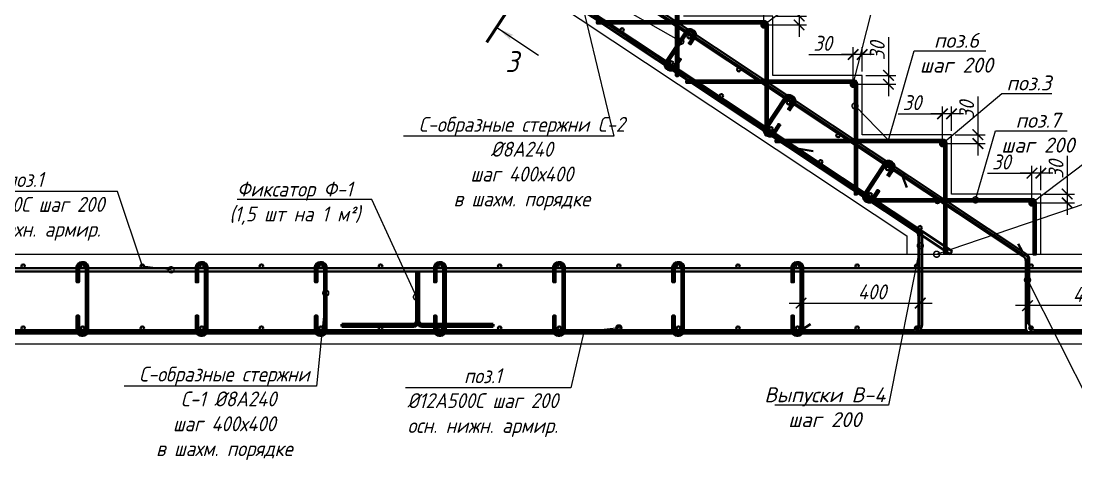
# Model space of a CAD drawing. Header units: millimetres. Extents: x 504091 to 2165846, y 135022 to 442887.
# Drawn here: x 1339722 to 1343263, y 224198 to 225673 of the extents above; entities that cross this region are included whole.
import ezdxf
from ezdxf import colors
from ezdxf.entities.mleader import LeaderData, LeaderLine
from ezdxf.math import Vec2, Vec3

# ---------------------------------------------------------------- set-up
doc = ezdxf.new("R2010")
doc.units = ezdxf.units.MM
doc.layers.get('Defpoints').update_dxf_attribs({"color": 255})
doc.layers.add('!Defpoints', color=255, linetype='Continuous', lineweight=5, plot=False)
doc.layers.add('PS_Обозначения', color=7, linetype='Continuous')
doc.layers.add('Контур', color=7, linetype='Continuous')
for name, color, linetype, lineweight in [('Арматура 12', 26, 'Continuous', 50), ('К_Арматура 8', 134, 'Continuous', 50), ('КР_Арматура 12', 174, 'Continuous', 40), ('Монолит тонкий', 204, 'Continuous', 9), ('Размер', 7, 'Continuous', 13), ('Размеры КР', 164, 'Continuous', 9)]:
    doc.layers.add(name, color=color, linetype=linetype, lineweight=lineweight)
doc.styles.add('GOST 2.304_new', font='isocpeur.ttf', dxfattribs={"width": 0.9, "oblique": 15})
doc.linetypes.add('зигзаг', pattern='A,0.00254,-5.08,[131,ltypeshp.shx,S=5.08,R=0,X=-5.08,Y=0],-10.16,[131,ltypeshp.shx,S=5.08,R=180,X=5.08,Y=0],-5.08', length=20.32254)
doc.dimstyles.new('SPDS 1_20', dxfattribs={"dimscale": 20, "dimtxt": 2.5, "dimasz": 1.77, "dimexe": 1.25, "dimexo": 0.625, "dimtad": 1, "dimdec": 0, "dimrnd": 0.001, "dimtxsty": 'GOST 2.304_new', "dimblk": 'ARCHTICK', "dimcen": 2.5, "dimdle": 2, "dimclrt": 256, "dimadec": 0, "dimazin": 2, "dimtfac": 0.75, "dimtdec": 0, "dimtmove": 1, "dimatfit": 3, "dimfxl": 0, "dimtolj": 1, "dimlwd": 9, "dimlwe": 9, "dimarcsym": 0})

# ---------------------------------------------------------------- blocks, each defined once
blk = doc.blocks.new('_DotSmall')
at = {"color": 0, "linetype": 'ByBlock', "lineweight": 35, "const_width": 0.5}
blk.add_lwpolyline([(-0.0625, 0, 1), (0.0625, 0, 1)], format="xyb", close=True, dxfattribs=at)
blk = doc.blocks.new('_ArchTick')
at = {"color": 0, "linetype": 'ByBlock', "const_width": 0.15}
blk.add_lwpolyline([(-0.5, -0.5), (0.5, 0.5)], dxfattribs=at)
blk = doc.blocks.new('*D3730')
at = {"layer": 'Defpoints', "color": 0, "lineweight": 20, "transparency": 16777216}
for p in [(1342740.8, 224727.2), (1342740.8, 224708), (1342340.8, 224630.8)]:
    blk.add_point(p, dxfattribs=at)
at = {"layer": 'Контур', "color": 0, "lineweight": 9, "transparency": 16777216}
for p, q in [((1342340.8, 224643.3), (1342340.8, 224752.2)), ((1342740.8, 224720.5), (1342740.8, 224752.2)), ((1342300.8, 224727.2), (1342780.8, 224727.2))]:
    blk.add_line(p, q, dxfattribs=at)
at = {"layer": 'Контур', "color": 0, "lineweight": 9, "transparency": 16777216, "xscale": 35.4, "yscale": 35.4, "zscale": 35.4, "rotation": 180}
blk.add_blockref('_ArchTick', (1342340.8, 224727.2), dxfattribs=at)
at = {"layer": 'Контур', "color": 0, "lineweight": 9, "transparency": 16777216, "xscale": 35.4, "yscale": 35.4, "zscale": 35.4}
blk.add_blockref('_ArchTick', (1342740.8, 224727.2), dxfattribs=at)
at = {"layer": 'Контур', "lineweight": 20, "transparency": 16777216, "insert": (1342579.1, 224764.7), "char_height": 50, "attachment_point": 5, "style": 'GOST 2.304_new'}
blk.add_mtext('\\A1;400', dxfattribs=at)
blk = doc.blocks.new('*D3731')
at = {"layer": 'Defpoints', "color": 0, "lineweight": 20, "transparency": 16777216}
for p in [(1343100.8, 224718.5), (1343100.8, 224677), (1343500.8, 224630.8)]:
    blk.add_point(p, dxfattribs=at)
at = {"layer": 'Контур', "color": 0, "lineweight": 9, "transparency": 16777216}
for p, q in [((1343100.8, 224689.5), (1343100.8, 224743.5)), ((1343500.8, 224643.3), (1343500.8, 224743.5)), ((1343540.8, 224718.5), (1343060.8, 224718.5))]:
    blk.add_line(p, q, dxfattribs=at)
at = {"layer": 'Контур', "color": 0, "lineweight": 9, "transparency": 16777216, "xscale": 35.4, "yscale": 35.4, "zscale": 35.4, "rotation": 180}
blk.add_blockref('_ArchTick', (1343100.8, 224718.5), dxfattribs=at)
at = {"layer": 'Контур', "color": 0, "lineweight": 9, "transparency": 16777216, "xscale": 35.4, "yscale": 35.4, "zscale": 35.4}
blk.add_blockref('_ArchTick', (1343500.8, 224718.5), dxfattribs=at)
at = {"layer": 'Контур', "lineweight": 20, "transparency": 16777216, "insert": (1343300.8, 224756), "char_height": 50, "attachment_point": 5, "style": 'GOST 2.304_new'}
blk.add_mtext('\\A1;400', dxfattribs=at)
blk = doc.blocks.new('*D3748')
at = {"layer": 'Defpoints', "color": 0, "lineweight": 20, "transparency": 16777216}
for p in [(1342215.8, 225759.9), (1342245.8, 225690), (1342215.8, 225660)]:
    blk.add_point(p, dxfattribs=at)
at = {"layer": 'Контур', "color": 0, "lineweight": 9, "transparency": 16777216}
for p, q in [((1342066.8, 225759.9), (1342215.8, 225759.9)), ((1342285.8, 225759.9), (1342175.8, 225759.9)), ((1342215.8, 225672.5), (1342215.8, 225784.9)), ((1342245.8, 225702.5), (1342245.8, 225784.9))]:
    blk.add_line(p, q, dxfattribs=at)
at = {"layer": 'Контур', "color": 0, "lineweight": 9, "transparency": 16777216, "xscale": 35.4, "yscale": 35.4, "zscale": 35.4, "rotation": 180}
blk.add_blockref('_ArchTick', (1342215.8, 225759.9), dxfattribs=at)
at = {"layer": 'Контур', "color": 0, "lineweight": 9, "transparency": 16777216, "xscale": 35.4, "yscale": 35.4, "zscale": 35.4}
blk.add_blockref('_ArchTick', (1342245.8, 225759.9), dxfattribs=at)
at = {"layer": 'Контур', "lineweight": 20, "transparency": 16777216, "insert": (1342113, 225797.4), "char_height": 50, "attachment_point": 5, "style": 'GOST 2.304_new'}
blk.add_mtext('\\A1;30', dxfattribs=at)
blk = doc.blocks.new('*D3749')
at = {"layer": 'Defpoints', "color": 0, "lineweight": 20, "transparency": 16777216}
for p in [(1342245.8, 225690), (1342215.8, 225660), (1342334.1, 225660)]:
    blk.add_point(p, dxfattribs=at)
at = {"layer": 'Контур', "color": 0, "lineweight": 9, "transparency": 16777216}
for p, q in [((1342334.1, 225818.4), (1342334.1, 225690)), ((1342334.1, 225730), (1342334.1, 225620)), ((1342258.3, 225690), (1342359.1, 225690)), ((1342228.3, 225660), (1342359.1, 225660))]:
    blk.add_line(p, q, dxfattribs=at)
at = {"layer": 'Контур', "color": 0, "lineweight": 9, "transparency": 16777216, "xscale": 35.4, "yscale": 35.4, "zscale": 35.4}
for p, rotation in [((1342334.1, 225690), 90), ((1342334.1, 225660), 270)]:
    blk.add_blockref('_ArchTick', p, dxfattribs=dict(at, rotation=rotation))
at = {"layer": 'Контур', "lineweight": 20, "transparency": 16777216, "insert": (1342296.6, 225772.2), "char_height": 50, "attachment_point": 5, "rotation": 90, "style": 'GOST 2.304_new'}
blk.add_mtext('\\A1;30', dxfattribs=at)
blk = doc.blocks.new('*D3750')
at = {"layer": 'Defpoints', "color": 0, "lineweight": 20, "transparency": 16777216}
for p in [(1342515.8, 225560.9), (1342545.8, 225491), (1342515.8, 225461)]:
    blk.add_point(p, dxfattribs=at)
at = {"layer": 'Контур', "color": 0, "lineweight": 9, "transparency": 16777216}
for p, q in [((1342515.8, 225473.5), (1342515.8, 225585.9)), ((1342545.8, 225503.5), (1342545.8, 225585.9)), ((1342366.8, 225560.9), (1342515.8, 225560.9)), ((1342585.8, 225560.9), (1342475.8, 225560.9))]:
    blk.add_line(p, q, dxfattribs=at)
at = {"layer": 'Контур', "color": 0, "lineweight": 9, "transparency": 16777216, "xscale": 35.4, "yscale": 35.4, "zscale": 35.4, "rotation": 180}
blk.add_blockref('_ArchTick', (1342515.8, 225560.9), dxfattribs=at)
at = {"layer": 'Контур', "color": 0, "lineweight": 9, "transparency": 16777216, "xscale": 35.4, "yscale": 35.4, "zscale": 35.4}
blk.add_blockref('_ArchTick', (1342545.8, 225560.9), dxfattribs=at)
at = {"layer": 'Контур', "lineweight": 20, "transparency": 16777216, "insert": (1342413, 225598.4), "char_height": 50, "attachment_point": 5, "style": 'GOST 2.304_new'}
blk.add_mtext('\\A1;30', dxfattribs=at)
blk = doc.blocks.new('*D3751')
at = {"layer": 'Defpoints', "color": 0, "lineweight": 20, "transparency": 16777216}
for p in [(1342545.8, 225491), (1342515.8, 225461), (1342634.1, 225461)]:
    blk.add_point(p, dxfattribs=at)
at = {"layer": 'Контур', "color": 0, "lineweight": 9, "transparency": 16777216}
for p, q in [((1342634.1, 225619.4), (1342634.1, 225491)), ((1342634.1, 225531), (1342634.1, 225421)), ((1342558.3, 225491), (1342659.1, 225491)), ((1342528.3, 225461), (1342659.1, 225461))]:
    blk.add_line(p, q, dxfattribs=at)
at = {"layer": 'Контур', "color": 0, "lineweight": 9, "transparency": 16777216, "xscale": 35.4, "yscale": 35.4, "zscale": 35.4}
for p, rotation in [((1342634.1, 225491), 90), ((1342634.1, 225461), 270)]:
    blk.add_blockref('_ArchTick', p, dxfattribs=dict(at, rotation=rotation))
at = {"layer": 'Контур', "lineweight": 20, "transparency": 16777216, "insert": (1342596.6, 225573.2), "char_height": 50, "attachment_point": 5, "rotation": 90, "style": 'GOST 2.304_new'}
blk.add_mtext('\\A1;30', dxfattribs=at)
blk = doc.blocks.new('*D3752')
at = {"layer": 'Defpoints', "color": 0, "lineweight": 20, "transparency": 16777216}
for p in [(1342815.8, 225361.9), (1342845.8, 225292), (1342815.8, 225262)]:
    blk.add_point(p, dxfattribs=at)
at = {"layer": 'Контур', "color": 0, "lineweight": 9, "transparency": 16777216}
for p, q in [((1342815.8, 225274.5), (1342815.8, 225386.9)), ((1342845.8, 225304.5), (1342845.8, 225386.9)), ((1342666.8, 225361.9), (1342815.8, 225361.9)), ((1342885.8, 225361.9), (1342775.8, 225361.9))]:
    blk.add_line(p, q, dxfattribs=at)
at = {"layer": 'Контур', "color": 0, "lineweight": 9, "transparency": 16777216, "xscale": 35.4, "yscale": 35.4, "zscale": 35.4, "rotation": 180}
blk.add_blockref('_ArchTick', (1342815.8, 225361.9), dxfattribs=at)
at = {"layer": 'Контур', "color": 0, "lineweight": 9, "transparency": 16777216, "xscale": 35.4, "yscale": 35.4, "zscale": 35.4}
blk.add_blockref('_ArchTick', (1342845.8, 225361.9), dxfattribs=at)
at = {"layer": 'Контур', "lineweight": 20, "transparency": 16777216, "insert": (1342713, 225399.4), "char_height": 50, "attachment_point": 5, "style": 'GOST 2.304_new'}
blk.add_mtext('\\A1;30', dxfattribs=at)
blk = doc.blocks.new('*D3753')
at = {"layer": 'Defpoints', "color": 0, "lineweight": 20, "transparency": 16777216}
for p in [(1342845.8, 225292), (1342815.8, 225262), (1342934.1, 225262)]:
    blk.add_point(p, dxfattribs=at)
at = {"layer": 'Контур', "color": 0, "lineweight": 9, "transparency": 16777216}
for p, q in [((1342934.1, 225420.4), (1342934.1, 225292)), ((1342934.1, 225332), (1342934.1, 225222)), ((1342858.3, 225292), (1342959.1, 225292)), ((1342828.3, 225262), (1342959.1, 225262))]:
    blk.add_line(p, q, dxfattribs=at)
at = {"layer": 'Контур', "color": 0, "lineweight": 9, "transparency": 16777216, "xscale": 35.4, "yscale": 35.4, "zscale": 35.4}
for p, rotation in [((1342934.1, 225292), 90), ((1342934.1, 225262), 270)]:
    blk.add_blockref('_ArchTick', p, dxfattribs=dict(at, rotation=rotation))
at = {"layer": 'Контур', "lineweight": 20, "transparency": 16777216, "insert": (1342896.6, 225374.2), "char_height": 50, "attachment_point": 5, "rotation": 90, "style": 'GOST 2.304_new'}
blk.add_mtext('\\A1;30', dxfattribs=at)
blk = doc.blocks.new('*D3754')
at = {"layer": 'Defpoints', "color": 0, "lineweight": 20, "transparency": 16777216}
for p in [(1343115.8, 225162.9), (1343145.8, 225093), (1343115.8, 225063)]:
    blk.add_point(p, dxfattribs=at)
at = {"layer": 'Контур', "color": 0, "lineweight": 9, "transparency": 16777216}
for p, q in [((1342966.8, 225162.9), (1343115.8, 225162.9)), ((1343185.8, 225162.9), (1343075.8, 225162.9)), ((1343115.8, 225075.5), (1343115.8, 225187.9)), ((1343145.8, 225105.5), (1343145.8, 225187.9))]:
    blk.add_line(p, q, dxfattribs=at)
at = {"layer": 'Контур', "color": 0, "lineweight": 9, "transparency": 16777216, "xscale": 35.4, "yscale": 35.4, "zscale": 35.4, "rotation": 180}
blk.add_blockref('_ArchTick', (1343115.8, 225162.9), dxfattribs=at)
at = {"layer": 'Контур', "color": 0, "lineweight": 9, "transparency": 16777216, "xscale": 35.4, "yscale": 35.4, "zscale": 35.4}
blk.add_blockref('_ArchTick', (1343145.8, 225162.9), dxfattribs=at)
at = {"layer": 'Контур', "lineweight": 20, "transparency": 16777216, "insert": (1343013, 225200.4), "char_height": 50, "attachment_point": 5, "style": 'GOST 2.304_new'}
blk.add_mtext('\\A1;30', dxfattribs=at)
blk = doc.blocks.new('*D3755')
at = {"layer": 'Defpoints', "color": 0, "lineweight": 20, "transparency": 16777216}
for p in [(1343145.8, 225093), (1343115.8, 225063), (1343234.1, 225063)]:
    blk.add_point(p, dxfattribs=at)
at = {"layer": 'Контур', "color": 0, "lineweight": 9, "transparency": 16777216}
for p, q in [((1343234.1, 225221.4), (1343234.1, 225093)), ((1343234.1, 225133), (1343234.1, 225023)), ((1343158.3, 225093), (1343259.1, 225093)), ((1343128.3, 225063), (1343259.1, 225063))]:
    blk.add_line(p, q, dxfattribs=at)
at = {"layer": 'Контур', "color": 0, "lineweight": 9, "transparency": 16777216, "xscale": 35.4, "yscale": 35.4, "zscale": 35.4}
for p, rotation in [((1343234.1, 225093), 90), ((1343234.1, 225063), 270)]:
    blk.add_blockref('_ArchTick', p, dxfattribs=dict(at, rotation=rotation))
at = {"layer": 'Контур', "lineweight": 20, "transparency": 16777216, "insert": (1343196.6, 225175.2), "char_height": 50, "attachment_point": 5, "rotation": 90, "style": 'GOST 2.304_new'}
blk.add_mtext('\\A1;30', dxfattribs=at)
blk = doc.blocks.new('A$C087e266e')
at = {"layer": 'К_Арматура 8', "ltscale": 40}
for p, q in [((-29.1, 68.4), (-29.1, -93.2)), ((-21.1, 68.4), (-21.1, -93.2)), ((-279.1, -103.2), (-39.1, -103.2)), ((-279.1, -103.2), (-279.1, -111.2)), ((228.9, -103.2), (-11.1, -103.2)), ((228.9, -103.2), (228.9, -111.2)), ((-279.1, -111.2), (-39.1, -111.2)), ((228.9, -111.2), (-11.1, -111.2))]:
    blk.add_line(p, q, dxfattribs=at)
for centre, radius, start, end in [((-25.1, 68.4), 4, 0, 180), ((-39.1, -93.2), 10, 270, 0), ((-39.1, -93.2), 18, 270, 321.0576), ((-11.1, -93.2), 18, 180, 270), ((-11.1, -93.2), 10, 180, 270)]:
    blk.add_arc(centre, radius, start, end, dxfattribs=at)

msp = doc.modelspace()

# ---------------------------------------------------------------- hatches: boundary and pattern name
at = {"layer": 'PS_Обозначения', "ltscale": 50}
msp.add_hatch(color=256, dxfattribs=at).paths.add_polyline_path([(1341322.2645, 225648.9911), (1341366.6214, 225607.2302, -0.839099631), (1341378.2141, 225624.8841)], flags=0)

# ---------------------------------------------------------------- linework, layer by layer
at = {"layer": '!Defpoints', "lineweight": 15, "ltscale": 100}
for p in [(1339182.4705, 227480.9783), (1343100.7874, 224656.7752)]:
    msp.add_line(p, (1343100.7874, 224881.8281), dxfattribs=at)
for points in [[(1346005.7874, 224630.7752), (1338330.7874, 224630.7752, -0.414213562), (1338310.7874, 224650.7752), (1338310.7874, 227480.9783)], [(1346005.7874, 224630.7752), (1338440.7874, 224630.7752, -0.414213562), (1338420.7874, 224650.7752), (1338420.7874, 227480.9783)], [(1342716.7874, 224630.7752, 0.400138882), (1342740.7874, 224655.2602), (1342740.7874, 224964.6275), (1338947.2938, 227480.9783)]]:
    msp.add_lwpolyline(points, format="xyb", dxfattribs=at)
at = {"layer": 'PS_Обозначения', "ltscale": 50}
msp.add_lwpolyline([(1341372.975, 225735.3245, 10, 10, 0), (1341285.151, 225601.5824, 0, 0, 0)], format="xyseb", dxfattribs=at)
msp.add_lwpolyline([(1341322.2645, 225648.9911), (1341459.3137, 225558.9955)], dxfattribs=at)
at = {"layer": 'Арматура 12', "lineweight": 53, "ltscale": 20}
for points in [[(1341915.7874, 225864.9783), (1341356.3389, 225864.9783), (1341356.3389, 225870.9783), (1341917.7874, 225870.9783, -0.414213562), (1341927.7874, 225860.9783), (1341927.7874, 225489.8974), (1341921.7874, 225489.8974), (1341921.7874, 225858.9783)], [(1342215.7874, 225665.9783), (1341656.3389, 225665.9783), (1341656.3389, 225671.9783), (1342217.7874, 225671.9783, -0.414213562), (1342227.7874, 225661.9783), (1342227.7874, 225290.8974), (1342221.7874, 225290.8974), (1342221.7874, 225659.9783)], [(1341959.3566, 225635.8791, -0.385584486), (1341972.6785, 225637.5816), (1341975.8927, 225635.4709, -0.414213562), (1341978.9061, 225620.9306), (1341964.8241, 225599.2166), (1341969.8395, 225595.9232), (1341983.9214, 225617.6372, 0.414213562), (1341979.1861, 225640.4862), (1341975.9719, 225642.5969, 0.394921318), (1341954.3441, 225639.1766, 0.242110317)], [(1341887.1348, 225536.8351), (1341886.1708, 225535.3671, 0.414213562), (1341890.9061, 225512.5181), (1341894.1203, 225510.4075, 0.414213562), (1341916.9694, 225515.1428), (1341936.0912, 225544.4368), (1341931.0758, 225547.7302), (1341911.954, 225518.4362, -0.414213562), (1341897.4137, 225515.4228), (1341894.1995, 225517.5335, -0.414213562), (1341891.1862, 225532.0737), (1341892.1501, 225533.5417)], [(1342515.7874, 225466.9783), (1341956.3389, 225466.9783), (1341956.3389, 225472.9783), (1342517.7874, 225472.9783, -0.414213562), (1342527.7874, 225462.9783), (1342527.7874, 225091.8974), (1342521.7874, 225091.8974), (1342521.7874, 225460.9783)], [(1342292.6887, 225414.7688, -0.385584486), (1342306.0105, 225416.4713), (1342309.2248, 225414.3607, -0.414213562), (1342312.2381, 225399.8204), (1342298.1562, 225378.1063), (1342303.1715, 225374.8129), (1342317.2535, 225396.527, 0.414213562), (1342312.5182, 225419.376), (1342309.3039, 225421.4867, 0.394921318), (1342287.6761, 225418.0664, 0.242110317)], [(1342220.4668, 225315.7248), (1342219.5029, 225314.2569, 0.414213562), (1342224.2382, 225291.4079), (1342227.4524, 225289.2972, 0.414213562), (1342250.3014, 225294.0325), (1342269.4232, 225323.3266), (1342264.4079, 225326.62), (1342245.2861, 225297.3259, -0.414213562), (1342230.7458, 225294.3125), (1342227.5316, 225296.4232, -0.414213562), (1342224.5182, 225310.9635), (1342225.4821, 225312.4314)], [(1342815.7874, 225267.9783), (1342256.3389, 225267.9783), (1342256.3389, 225273.9783), (1342817.7874, 225273.9783, -0.414213562), (1342827.7874, 225263.9783), (1342827.7874, 224892.8974), (1342821.7874, 224892.8974), (1342821.7874, 225261.9783)], [(1342626.0207, 225193.6585, -0.385584486), (1342639.3426, 225195.3611), (1342642.5568, 225193.2504, -0.414213562), (1342645.5702, 225178.7101), (1342631.4882, 225156.996), (1342636.5035, 225153.7026), (1342650.5855, 225175.4167, 0.414213562), (1342645.8502, 225198.2657), (1342642.636, 225200.3764, 0.394921318), (1342621.0082, 225196.9561, 0.242110317)], [(1342553.7989, 225094.6146), (1342552.8349, 225093.1466, 0.414213562), (1342557.5702, 225070.2976), (1342560.7844, 225068.187, 0.414213562), (1342583.6334, 225072.9223), (1342602.7553, 225102.2163), (1342597.7399, 225105.5097), (1342578.6181, 225076.2157, -0.414213562), (1342564.0778, 225073.2023), (1342560.8636, 225075.313, -0.414213562), (1342557.8502, 225089.8532), (1342558.8142, 225091.3212)], [(1343115.7874, 225068.9783), (1342556.3389, 225068.9783), (1342556.3389, 225074.9783), (1343117.7874, 225074.9783, -0.414213562), (1343127.7874, 225064.9783), (1343127.7874, 224890.9783), (1343121.7874, 224890.9783), (1343121.7874, 225062.9783)], [(1339940.2895, 224844.7752, 0.468919726), (1339929.7895, 224857.679), (1339925.9442, 224857.679, 0.414213562), (1339915.4442, 224847.179), (1339915.4442, 224798.2634), (1339909.4442, 224798.2634), (1339909.4442, 224847.179, -0.414213562), (1339925.9442, 224863.679), (1339929.7895, 224863.679, -0.450955437), (1339946.2895, 224844.7752, -0.242110317)], [(1340340.2895, 224844.7752, 0.468919726), (1340329.7895, 224857.679), (1340325.9442, 224857.679, 0.414213562), (1340315.4442, 224847.179), (1340315.4442, 224798.2634), (1340309.4442, 224798.2634), (1340309.4442, 224847.179, -0.414213562), (1340325.9442, 224863.679), (1340329.7895, 224863.679, -0.450955437), (1340346.2895, 224844.7752, -0.242110317)], [(1340740.2895, 224844.7752, 0.468919726), (1340729.7895, 224857.679), (1340725.9442, 224857.679, 0.414213562), (1340715.4442, 224847.179), (1340715.4442, 224798.2634), (1340709.4442, 224798.2634), (1340709.4442, 224847.179, -0.414213562), (1340725.9442, 224863.679), (1340729.7895, 224863.679, -0.450955437), (1340746.2895, 224844.7752, -0.242110317)], [(1341140.2895, 224844.7752, 0.468919726), (1341129.7895, 224857.679), (1341125.9442, 224857.679, 0.414213562), (1341115.4442, 224847.179), (1341115.4442, 224798.2634), (1341109.4442, 224798.2634), (1341109.4442, 224847.179, -0.414213562), (1341125.9442, 224863.679), (1341129.7895, 224863.679, -0.450955437), (1341146.2895, 224844.7752, -0.242110317)], [(1341540.2895, 224844.7752, 0.468919726), (1341529.7895, 224857.679), (1341525.9442, 224857.679, 0.414213562), (1341515.4442, 224847.179), (1341515.4442, 224798.2634), (1341509.4442, 224798.2634), (1341509.4442, 224847.179, -0.414213562), (1341525.9442, 224863.679), (1341529.7895, 224863.679, -0.450955437), (1341546.2895, 224844.7752, -0.242110317)], [(1341940.2895, 224844.7752, 0.468919726), (1341929.7895, 224857.679), (1341925.9442, 224857.679, 0.414213562), (1341915.4442, 224847.179), (1341915.4442, 224798.2634), (1341909.4442, 224798.2634), (1341909.4442, 224847.179, -0.414213562), (1341925.9442, 224863.679), (1341929.7895, 224863.679, -0.450955437), (1341946.2895, 224844.7752, -0.242110317)], [(1342340.2895, 224844.7752, 0.468919726), (1342329.7895, 224857.679), (1342325.9442, 224857.679, 0.414213562), (1342315.4442, 224847.179), (1342315.4442, 224798.2634), (1342309.4442, 224798.2634), (1342309.4442, 224847.179, -0.414213562), (1342325.9442, 224863.679), (1342329.7895, 224863.679, -0.450955437), (1342346.2895, 224844.7752, -0.242110317)], [(1339946.2895, 224636.7752), (1339946.2895, 224635.019, -0.414213562), (1339929.7895, 224618.519), (1339925.9442, 224618.519, -0.414213562), (1339909.4442, 224635.019), (1339909.4442, 224683.9489), (1339915.4442, 224683.9489), (1339915.4442, 224635.019, 0.414213562), (1339925.9442, 224624.519), (1339929.7895, 224624.519, 0.414213562), (1339940.2895, 224635.019), (1339940.2895, 224636.7752)], [(1340346.2895, 224636.7752), (1340346.2895, 224635.019, -0.414213562), (1340329.7895, 224618.519), (1340325.9442, 224618.519, -0.414213562), (1340309.4442, 224635.019), (1340309.4442, 224683.9489), (1340315.4442, 224683.9489), (1340315.4442, 224635.019, 0.414213562), (1340325.9442, 224624.519), (1340329.7895, 224624.519, 0.414213562), (1340340.2895, 224635.019), (1340340.2895, 224636.7752)], [(1340746.2895, 224636.7752), (1340746.2895, 224635.019, -0.414213562), (1340729.7895, 224618.519), (1340725.9442, 224618.519, -0.414213562), (1340709.4442, 224635.019), (1340709.4442, 224683.9489), (1340715.4442, 224683.9489), (1340715.4442, 224635.019, 0.414213562), (1340725.9442, 224624.519), (1340729.7895, 224624.519, 0.414213562), (1340740.2895, 224635.019), (1340740.2895, 224636.7752)], [(1341146.2895, 224636.7752), (1341146.2895, 224635.019, -0.414213562), (1341129.7895, 224618.519), (1341125.9442, 224618.519, -0.414213562), (1341109.4442, 224635.019), (1341109.4442, 224683.9489), (1341115.4442, 224683.9489), (1341115.4442, 224635.019, 0.414213562), (1341125.9442, 224624.519), (1341129.7895, 224624.519, 0.414213562), (1341140.2895, 224635.019), (1341140.2895, 224636.7752)], [(1341546.2895, 224636.7752), (1341546.2895, 224635.019, -0.414213562), (1341529.7895, 224618.519), (1341525.9442, 224618.519, -0.414213562), (1341509.4442, 224635.019), (1341509.4442, 224683.9489), (1341515.4442, 224683.9489), (1341515.4442, 224635.019, 0.414213562), (1341525.9442, 224624.519), (1341529.7895, 224624.519, 0.414213562), (1341540.2895, 224635.019), (1341540.2895, 224636.7752)], [(1341946.2895, 224636.7752), (1341946.2895, 224635.019, -0.414213562), (1341929.7895, 224618.519), (1341925.9442, 224618.519, -0.414213562), (1341909.4442, 224635.019), (1341909.4442, 224683.9489), (1341915.4442, 224683.9489), (1341915.4442, 224635.019, 0.414213562), (1341925.9442, 224624.519), (1341929.7895, 224624.519, 0.414213562), (1341940.2895, 224635.019), (1341940.2895, 224636.7752)], [(1342346.2895, 224636.7752), (1342346.2895, 224635.019, -0.414213562), (1342329.7895, 224618.519), (1342325.9442, 224618.519, -0.414213562), (1342309.4442, 224635.019), (1342309.4442, 224683.9489), (1342315.4442, 224683.9489), (1342315.4442, 224635.019, 0.414213562), (1342325.9442, 224624.519), (1342329.7895, 224624.519, 0.414213562), (1342340.2895, 224635.019), (1342340.2895, 224636.7752)]]:
    msp.add_lwpolyline(points, format="xyb", dxfattribs=at)
for points in [[(1341954.3441, 225639.1766), (1341887.0413, 225536.6851)], [(1341892.0554, 225533.3899), (1341959.3566, 225635.8791)], [(1342287.6761, 225418.0664), (1342220.3733, 225315.5748)], [(1342225.3875, 225312.2796), (1342292.6887, 225414.7688)], [(1342621.0082, 225196.9561), (1342553.7054, 225094.4645)], [(1342558.7195, 225091.1694), (1342626.0207, 225193.6585)]]:
    msp.add_lwpolyline(points, dxfattribs=at)
for points in [[(1339940.2895, 224636.7752), (1339940.2895, 224844.7752), (1339946.2895, 224844.7752), (1339946.2895, 224636.7752)], [(1340340.2895, 224636.7752), (1340340.2895, 224844.7752), (1340346.2895, 224844.7752), (1340346.2895, 224636.7752)], [(1340740.2895, 224636.7752), (1340740.2895, 224844.7752), (1340746.2895, 224844.7752), (1340746.2895, 224636.7752)], [(1341140.2895, 224636.7752), (1341140.2895, 224844.7752), (1341146.2895, 224844.7752), (1341146.2895, 224636.7752)], [(1341540.2895, 224636.7752), (1341540.2895, 224844.7752), (1341546.2895, 224844.7752), (1341546.2895, 224636.7752)], [(1341940.2895, 224636.7752), (1341940.2895, 224844.7752), (1341946.2895, 224844.7752), (1341946.2895, 224636.7752)], [(1342340.2895, 224636.7752), (1342340.2895, 224844.7752), (1342346.2895, 224844.7752), (1342346.2895, 224636.7752)]]:
    msp.add_lwpolyline(points, close=True, dxfattribs=at)
for centre in [(1342215.7874, 225659.9783), (1342515.7874, 225460.9783), (1342815.7874, 225261.9783), (1343115.7874, 225062.9783)]:
    msp.add_circle(centre, 6, dxfattribs=at)
at = {"layer": 'КР_Арматура 12', "ltscale": 12}
for p, q in [((1342071.1788, 225416.0012), (1339032.5045, 227431.6552)), ((1341904.5128, 225526.5564), (1339032.5045, 227431.6552)), ((1341737.8467, 225637.1115), (1339032.5045, 227431.6552)), ((1342404.5108, 225194.891), (1339032.5045, 227431.6551)), ((1342237.8448, 225305.4461), (1339032.5045, 227431.6551)), ((1342847.5954, 224900.9782), (1339032.5046, 227431.6551)), ((1342571.1769, 225084.3358), (1339032.5046, 227431.6551)), ((1339267.6814, 227431.6551), (1343097.8429, 224890.9813)), ((1342840.9621, 224890.9783), (1339028.8864, 227419.6551)), ((1339264.0632, 227419.6551), (1343085.8429, 224884.5413)), ((1342320.8057, 225236.0153), (1342327.439, 225246.0153)), ((1342327.439, 225246.0153), (1342381.1237, 225237.1554)), ((1342680.8057, 225153.2159), (1342687.439, 225163.2159)), ((1342680.8057, 225153.2159), (1342695.8622, 225114.6615)), ((1342734.7874, 224655.2602), (1342734.7874, 224950.674)), ((1342746.7874, 224655.2602), (1342746.7874, 224957.1141)), ((1343082.7721, 224900.9782), (1343069.435, 224925.7204)), ((1342840.9621, 224890.9783), (1342847.5954, 224900.9782)), ((1343076.1388, 224890.9783), (1343082.7721, 224900.9782)), ((1343106.7874, 224656.7752), (1343106.7874, 224874.3147)), ((1337985.7874, 224844.7752), (1346005.7874, 224844.7752)), ((1343094.7874, 224644.7752), (1343094.7874, 224867.8747)), ((1337985.7874, 224832.7752), (1346005.7874, 224832.7752)), ((1342340.7874, 224636.7752), (1342372.0686, 224655.9078)), ((1342340.7874, 224636.7752), (1342340.7874, 224624.7752))]:
    msp.add_line(p, q, dxfattribs=at)
for points in [[(1346005.7874, 224624.7752), (1338324.7874, 224624.7752, -0.414213562), (1338304.7874, 224644.7752), (1338304.7874, 227460.9783), (1338316.7874, 227460.9783), (1338316.7874, 224656.7752, 0.414213562), (1338336.7874, 224636.7752), (1342716.7877, 224636.7752)], [(1346005.7874, 224624.7752), (1338434.7874, 224624.7752, -0.414213562), (1338414.7874, 224644.7752), (1338414.7874, 227460.9783), (1338426.7874, 227460.9783), (1338426.7874, 224656.7752, 0.414213562), (1338446.7874, 224636.7752), (1342716.7877, 224636.7752)], [(1342716.7874, 224624.7752, 0.40291951), (1342746.7874, 224655.2602), (1342746.7874, 224941.3458)], [(1342716.7874, 224636.7752, 0.414213562), (1342734.7874, 224654.7752), (1342734.7874, 224934.8725)]]:
    msp.add_lwpolyline(points, format="xyb", dxfattribs=at)
for points in [[(1343096.4571, 224636.7752), (1342740.3714, 224636.7752)], [(1343096.4571, 224636.7752), (1342740.3714, 224636.7752)], [(1343400.6166, 224636.7752), (1343126.7874, 224636.7752)], [(1346005.7874, 224636.7752), (1343126.7874, 224636.7752)]]:
    msp.add_lwpolyline(points, dxfattribs=at)
for centre in [(1341739.7116, 225643.0663), (1341964.9756, 225620.8499), (1341906.3776, 225532.5112), (1342131.6416, 225510.2947), (1342073.0436, 225421.9561), (1342298.3076, 225399.7396), (1342239.7097, 225311.4009), (1342464.9737, 225289.1845), (1342406.3757, 225200.8458), (1342631.6397, 225178.6293), (1342573.0417, 225090.2907), (1342798.3057, 225068.0742), (1342739.7077, 224979.7355), (1339728.7874, 224850.7752), (1339928.7874, 224850.7752), (1340128.7874, 224850.7752), (1340328.7874, 224850.7752), (1340528.7874, 224850.7752), (1340728.7874, 224850.7752), (1340928.7874, 224850.7752), (1341128.7874, 224850.7752), (1341328.7874, 224850.7752), (1341528.7874, 224850.7752), (1341728.7874, 224850.7752), (1341928.7874, 224850.7752), (1342128.7874, 224850.7752), (1342328.7874, 224850.7752), (1342528.7874, 224850.7752), (1342728.7874, 224850.7752), (1343112.7874, 224850.7752), (1339728.7874, 224642.7752), (1339928.7874, 224642.7752), (1340128.7874, 224642.7752), (1340328.7874, 224642.7752), (1340528.7874, 224642.7752), (1340728.7874, 224642.7752), (1340928.7874, 224642.7752), (1341128.7874, 224642.7752), (1341328.7874, 224642.7752), (1341528.7874, 224642.7752), (1341728.7874, 224642.7752), (1341928.7874, 224642.7752), (1342128.7874, 224642.7752), (1342328.7874, 224642.7752), (1342528.7874, 224642.7752), (1342728.7874, 224642.7752), (1343112.7874, 224642.7752)]:
    msp.add_circle(centre, 6, dxfattribs=at)
for centre, radius, start, end in [((1342714.7874, 224950.674), 20, 360, 56.442357), ((1342726.7874, 224957.1141), 20, 360, 56.442357), ((1343074.7874, 224867.8747), 20, 0, 56.442357), ((1343086.7874, 224874.3147), 20, 0, 56.442357), ((1342716.7829, 224654.7858), 18.0107, 270.0140529, 1.5092049), ((1342715.943, 224655.6099), 30.8463, 271.568503, 359.350372), ((1343114.7874, 224644.7752), 20, 180, 270), ((1343126.7874, 224656.7752), 20, 180, 270)]:
    msp.add_arc(centre, radius, start, end, dxfattribs=at)
at = {"layer": 'Монолит тонкий', "lineweight": 15, "ltscale": 100}
for p, q in [((1339185.4845, 227280.9783), (1342695.7874, 224952.4773)), ((1342695.7874, 224952.4773), (1342695.7874, 224890.9783)), ((1338465.7874, 224890.9783), (1342695.7874, 224890.9783)), ((1343145.7874, 224890.9783), (1346025.7874, 224890.9783)), ((1337965.7874, 224590.9783), (1346025.7874, 224590.9783))]:
    msp.add_line(p, q, dxfattribs=at)
for points in [[(1342245.7874, 225490.9783), (1342245.7874, 225689.9783), (1341945.7874, 225689.9783)], [(1342545.7874, 225291.9783), (1342545.7874, 225490.9783), (1342245.7874, 225490.9783)], [(1342845.7874, 225092.9783), (1342845.7874, 225291.9783), (1342545.7874, 225291.9783)], [(1343145.7874, 224890.9783), (1343145.7874, 225092.9783), (1342845.7874, 225092.9783)]]:
    msp.add_lwpolyline(points, dxfattribs=at)
at = {"layer": 'Размеры КР', "linetype": 'зигзаг', "lineweight": 20}
msp.add_line((1342695.7874, 224890.9783), (1343145.7874, 224890.9783), dxfattribs=at)
at = {"layer": 'Размеры КР', "lineweight": 20}
for p, q in [((1343126.7874, 224636.7752), (1343259.2188, 224636.7752)), ((1343114.7874, 224624.7752), (1343247.1832, 224624.7752))]:
    msp.add_line(p, q, dxfattribs=at)

# ---------------------------------------------------------------- block references
at = {"layer": 'Размеры КР', "lineweight": 20, "xscale": -1}
msp.add_blockref('A$C087e266e', (1341028.1334, 224759.9853), dxfattribs=at)

# ---------------------------------------------------------------- texts
at = {"layer": 'PS_Обозначения', "style": 'GOST 2.304_new', "oblique": 15, "width": 0.9}
msp.add_text('3', height=70, dxfattribs=at).set_placement((1341347.2818, 225501.9768))

# ---------------------------------------------------------------- dimensions: what is measured, and where the dimension line sits
at = {"layer": 'Контур', "lineweight": 20}
for base, p1, p2, angle, picture, middle in [((1342215.7874, 225759.9363), (1342245.7874, 225689.9783), (1342215.7874, 225659.9783), 180, '*D3748', (1342112.9931, 225774.3831)), ((1342334.089, 225659.9783), (1342245.7874, 225689.9783), (1342215.7874, 225659.9783), 90, '*D3749', (1342347.6695, 225772.2241)), ((1342515.7874, 225560.9363), (1342545.7874, 225490.9783), (1342515.7874, 225460.9783), 180, '*D3750', (1342412.9931, 225575.3831)), ((1342634.089, 225460.9783), (1342545.7874, 225490.9783), (1342515.7874, 225460.9783), 90, '*D3751', (1342647.6695, 225573.2241)), ((1342815.7874, 225361.9363), (1342845.7874, 225291.9783), (1342815.7874, 225261.9783), 180, '*D3752', (1342712.9931, 225376.3831)), ((1342934.089, 225261.9783), (1342845.7874, 225291.9783), (1342815.7874, 225261.9783), 90, '*D3753', (1342947.6695, 225374.2241)), ((1343115.7874, 225162.9363), (1343145.7874, 225092.9783), (1343115.7874, 225062.9783), 180, '*D3754', (1343012.9931, 225177.3831)), ((1343234.089, 225062.9783), (1343145.7874, 225092.9783), (1343115.7874, 225062.9783), 90, '*D3755', (1343247.6695, 225175.2241)), ((1342740.7874, 224727.1616), (1342340.7874, 224630.7752), (1342740.7874, 224708.0024), 180, '*D3730', (1342579.0651, 224727.1616))]:
    dim = msp.add_linear_dim(base=base, p1=p1, p2=p2, angle=angle, dimstyle='SPDS 1_20', dxfattribs=at)
    dim.commit()
    dim.dimension.update_dxf_attribs({"geometry": picture, "text_midpoint": middle, "dimtype": 160})
dim = msp.add_linear_dim(base=(1343100.7874, 224718.4566), p1=(1343500.7874, 224630.7752), p2=(1343100.7874, 224676.9916), angle=180, dimstyle='SPDS 1_20', dxfattribs=at)
dim.commit()
dim.dimension.update_dxf_attribs({"geometry": '*D3731', "text_midpoint": (1343300.7874, 224755.9566)})

# ---------------------------------------------------------------- leaders
at = {"layer": 'Размер', "ltscale": 20}
ml = msp.add_multileader_mtext('Standard', dxfattribs=at)
ml.set_content('\\A1;{\\W1;поз.3}', color=256, style='GOST 2.304_new')
ml.set_leader_properties()
ml.set_arrow_properties(name='DOTSMALL')
ml.build(insert=Vec2(0, 0))
ml.multileader.update_dxf_attribs({"text_left_attachment_type": 6, "text_right_attachment_type": 6, "dogleg_length": 4, "arrow_head_size": 40})
ctx = ml.context
ctx.base_point, ctx.char_height, ctx.arrow_head_size, ctx.landing_gap_size, ctx.plane_origin = Vec3(1342417.0313, 225806.1994), 50, 40, 0, Vec3(1388275.6582, 516995.7474)
ctx.left_attachment, ctx.right_attachment, ctx.text_align_type = 6, 6, 1
notes = []
notes.append((ctx, [(0, (1, 1, 0), (1342409.0313, 225806.1994), (1, 0), 8, [(0, [(1342215.7874, 225659.9783)], 0, [])])]))
ctx.mtext.insert, ctx.mtext.width, ctx.mtext.alignment, ctx.mtext.flow_direction = Vec3(1342499.6691, 225866.1994), 511.854399, 2, 5
ml = msp.add_multileader_mtext('Standard', dxfattribs=at)
ml.set_content('\\A1;С-образные стержни С-2 %%C8А240\\Pшаг 400х400\\Pв шахм. порядке ', color=256, style='GOST 2.304_new')
ml.set_leader_properties()
ml.set_arrow_properties(name='DOTSMALL')
ml.build(insert=Vec2(0, 0))
ml.multileader.update_dxf_attribs({"text_left_attachment_type": 6, "text_right_attachment_type": 6, "arrow_head_size": 40})
ctx = ml.context
ctx.base_point, ctx.char_height, ctx.arrow_head_size, ctx.landing_gap_size, ctx.plane_origin = Vec3(1341102.1549, 225286.6103), 50, 40, 0, Vec3(1344875.8513, 255370.6521)
ctx.left_attachment, ctx.right_attachment, ctx.text_align_type = 6, 6, 1
notes.append((ctx, [(1, (1, 1, 0), (1341712.0396, 225286.6103), (-1, 0), 8, [(0, [(1341936.7668, 225604.978), (1341588.0999, 225802.7356)], 0, [])])]))
ctx.mtext.insert, ctx.mtext.width, ctx.mtext.alignment, ctx.mtext.flow_direction = Vec3(1341403.0972, 225351.6103), 691.770084, 2, 5
ml = msp.add_multileader_mtext('Standard', dxfattribs=at)
ml.set_content('\\A1;{\\W1;поз.3}', color=256, style='GOST 2.304_new')
ml.set_leader_properties()
ml.set_arrow_properties(name='DOTSMALL')
ml.build(insert=Vec2(0, 0))
ml.multileader.update_dxf_attribs({"text_left_attachment_type": 6, "text_right_attachment_type": 6, "dogleg_length": 4, "arrow_head_size": 40})
ctx = ml.context
ctx.base_point, ctx.char_height, ctx.arrow_head_size, ctx.landing_gap_size, ctx.plane_origin = Vec3(1342585.2927, 225703.3535), 50, 40, 0, Vec3(1388575.6582, 516796.7474)
ctx.left_attachment, ctx.right_attachment, ctx.text_align_type = 6, 6, 1
notes.append((ctx, [(0, (1, 1, 0), (1342577.2927, 225703.3535), (1, 0), 8, [(0, [(1342515.7874, 225460.9783)], 0, [])])]))
ctx.mtext.insert, ctx.mtext.width, ctx.mtext.alignment, ctx.mtext.flow_direction = Vec3(1342667.9305, 225763.3535), 511.854399, 2, 5
ml = msp.add_multileader_mtext('Standard', dxfattribs=at)
ml.set_content('\\A1;{\\W1;поз.6\\Pшаг 200}', color=256, style='GOST 2.304_new')
ml.set_leader_properties()
ml.set_arrow_properties(name='DOTSMALL')
ml.build(insert=Vec2(0, 0))
ml.multileader.update_dxf_attribs({"text_left_attachment_type": 6, "text_right_attachment_type": 6, "dogleg_length": 4, "arrow_head_size": 40})
ctx = ml.context
ctx.base_point, ctx.char_height, ctx.arrow_head_size, ctx.landing_gap_size, ctx.plane_origin = Vec3(1342728.3698, 225573.5226), 50, 40, 0, Vec3(1388664.3918, 516579.1439)
ctx.left_attachment, ctx.right_attachment, ctx.text_align_type = 6, 6, 1
notes.append((ctx, [(0, (1, 1, 0), (1342720.3698, 225573.5226), (1, 0), 8, [(0, [(1342521.7874, 225388.4083), (1342633.5943, 225273.9783)], 0, [])])]))
ctx.mtext.insert, ctx.mtext.width, ctx.mtext.alignment, ctx.mtext.flow_direction = Vec3(1342862.2576, 225633.5226), 511.854399, 2, 5
ml = msp.add_multileader_mtext('Standard', dxfattribs=at)
ml.set_content('\\A1;{\\W1;поз.3}', color=256, style='GOST 2.304_new')
ml.set_leader_properties()
ml.set_arrow_properties(name='DOTSMALL')
ml.build(insert=Vec2(0, 0))
ml.multileader.update_dxf_attribs({"text_left_attachment_type": 6, "text_right_attachment_type": 6, "dogleg_length": 4, "arrow_head_size": 40})
ctx = ml.context
ctx.base_point, ctx.char_height, ctx.arrow_head_size, ctx.landing_gap_size, ctx.plane_origin = Vec3(1343022.7568, 225430.5493), 50, 40, 0, Vec3(1388875.6582, 516597.7474)
ctx.left_attachment, ctx.right_attachment, ctx.text_align_type = 6, 6, 1
notes.append((ctx, [(0, (1, 1, 0), (1343014.7568, 225430.5493), (1, 0), 8, [(0, [(1342815.7874, 225261.9783)], 0, [])])]))
ctx.mtext.insert, ctx.mtext.width, ctx.mtext.alignment, ctx.mtext.flow_direction = Vec3(1343105.3947, 225490.5493), 511.854399, 2, 5
ml = msp.add_multileader_mtext('Standard', dxfattribs=at)
ml.set_content('\\A1;{\\W1;поз.7\\Pшаг 200}', color=256, style='GOST 2.304_new')
ml.set_leader_properties()
ml.set_arrow_properties(name='DOTSMALL')
ml.build(insert=Vec2(0, 0))
ml.multileader.update_dxf_attribs({"text_left_attachment_type": 6, "text_right_attachment_type": 6, "dogleg_length": 4, "arrow_head_size": 40})
ctx = ml.context
ctx.base_point, ctx.char_height, ctx.arrow_head_size, ctx.landing_gap_size, ctx.plane_origin = Vec3(1343001.8714, 225305.3535), 50, 40, 0, Vec3(1388992.2369, 516398.7474)
ctx.left_attachment, ctx.right_attachment, ctx.text_align_type = 6, 6, 1
notes.append((ctx, [(0, (1, 1, 0), (1342993.8714, 225305.3535), (1, 0), 8, [(0, [(1342926.3064, 225073.3771)], 0, [])])]))
ctx.mtext.insert, ctx.mtext.width, ctx.mtext.alignment, ctx.mtext.flow_direction = Vec3(1343135.7592, 225365.3535), 511.854399, 2, 5
ml = msp.add_multileader_mtext('Standard', dxfattribs=at)
ml.set_content('\\A1;{\\W1;поз.3}', color=256, style='GOST 2.304_new')
ml.set_leader_properties()
ml.set_arrow_properties(name='DOTSMALL')
ml.build(insert=Vec2(0, 0))
ml.multileader.update_dxf_attribs({"text_left_attachment_type": 6, "text_right_attachment_type": 6, "dogleg_length": 4, "arrow_head_size": 40})
ctx = ml.context
ctx.base_point, ctx.char_height, ctx.arrow_head_size, ctx.landing_gap_size, ctx.plane_origin = Vec3(1343307.3196, 225201.8478), 50, 40, 0, Vec3(1389175.6582, 516398.7474)
ctx.left_attachment, ctx.right_attachment, ctx.text_align_type = 6, 6, 1
notes.append((ctx, [(0, (1, 1, 0), (1343299.3196, 225201.8478), (1, 0), 8, [(0, [(1343115.7874, 225062.9783)], 0, [])])]))
ctx.mtext.insert, ctx.mtext.width, ctx.mtext.alignment, ctx.mtext.flow_direction = Vec3(1343389.9574, 225261.8478), 511.854399, 2, 5
ml = msp.add_multileader_mtext('Standard', dxfattribs=at)
ml.set_content('\\A1;поз.1\\P %%C12А500С шаг 200\\Pосн. верхн. армир.', color=256, style='GOST 2.304_new')
ml.set_leader_properties()
ml.set_arrow_properties(name='DOTSMALL')
ml.build(insert=Vec2(0, 0))
ml.multileader.update_dxf_attribs({"text_left_attachment_type": 6, "text_right_attachment_type": 6, "arrow_head_size": 40})
ctx = ml.context
ctx.base_point, ctx.char_height, ctx.arrow_head_size, ctx.landing_gap_size, ctx.plane_origin = Vec3(1339430.3487, 225101.5333), 50, 40, 0, Vec3(1342425.9777, 254546.5048)
ctx.left_attachment, ctx.right_attachment, ctx.text_align_type = 6, 6, 1
notes.append((ctx, [(1, (1, 1, 0), (1340045.336, 225101.5333), (-1, 0), 8, [(1, [(1340225.4998, 224838.8418), (1340129.1419, 224850.8418)], 0, [])])]))
ctx.mtext.insert, ctx.mtext.width, ctx.mtext.alignment, ctx.mtext.flow_direction = Vec3(1339733.8424, 225166.5333), 896.133701, 2, 5
ml = msp.add_multileader_mtext('Standard', dxfattribs=at)
ml.set_content('\\A1;Фиксатор Ф-1 \\P(1,5 шт на 1 м²)', color=256, style='GOST 2.304_new')
ml.set_leader_properties()
ml.set_arrow_properties(name='DOTSMALL')
ml.build(insert=Vec2(0, 0))
ml.multileader.update_dxf_attribs({"text_left_attachment_type": 6, "text_right_attachment_type": 6, "arrow_head_size": 40})
ctx = ml.context
ctx.base_point, ctx.char_height, ctx.arrow_head_size, ctx.landing_gap_size, ctx.plane_origin = Vec3(1340390.0732, 225074.3842), 50, 40, 0, Vec3(1340058.1114, 253678.3447)
ctx.left_attachment, ctx.right_attachment, ctx.text_align_type = 6, 6, 1
notes.append((ctx, [(0, (1, 1, 0), (1340899.7912, 225074.3842), (-1, 0), 8, [(1, [(1341049.2299, 224747.562)], 0, [])])]))
ctx.mtext.insert, ctx.mtext.rotation, ctx.mtext.width, ctx.mtext.alignment, ctx.mtext.flow_direction = Vec3(1340640.9322, 225134.3842), 6.283185307, 543.43425, 2, 5
ml = msp.add_multileader_mtext('Standard', dxfattribs=at)
ml.set_content('\\A1;{\\W0.8;Граница бетонирования}', color=256, style='GOST 2.304_new')
ml.set_leader_properties()
ml.set_arrow_properties(name='DOTSMALL')
ml.build(insert=Vec2(0, 0))
ml.multileader.update_dxf_attribs({"text_left_attachment_type": 6, "text_right_attachment_type": 6, "dogleg_length": 1, "arrow_head_size": 40})
ctx = ml.context
ctx.base_point, ctx.char_height, ctx.arrow_head_size, ctx.landing_gap_size, ctx.plane_origin = Vec3(1343360.8478, 225081.632), 50, 40, 0, Vec3(1333565.4796, 283082.9183)
ctx.left_attachment, ctx.right_attachment, ctx.text_align_type = 6, 6, 1
notes.append((ctx, [(1, (1, 1, 0), (1343352.8478, 225081.632), (1, 0), 8, [(0, [(1342795.7874, 224890.9783)], 0, [])])]))
ctx.mtext.insert, ctx.mtext.rotation, ctx.mtext.width, ctx.mtext.alignment, ctx.mtext.flow_direction = Vec3(1343551.5465, 225146.632), 6.283185307, 514.669921, 2, 5
ml = msp.add_multileader_mtext('Standard', dxfattribs=at)
ml.set_content('\\A1;{\\W1;Выпуски В-4\\Pшаг 200}', color=256, style='GOST 2.304_new')
ml.set_leader_properties()
ml.set_arrow_properties(name='DOTSMALL')
ml.build(insert=Vec2(0, 0))
ml.multileader.update_dxf_attribs({"text_left_attachment_type": 6, "text_right_attachment_type": 6, "dogleg_length": 4, "arrow_head_size": 40})
ctx = ml.context
ctx.base_point, ctx.char_height, ctx.arrow_head_size, ctx.landing_gap_size, ctx.plane_origin = Vec3(1342214.5793, 224384.5713), 50, 40, 0, Vec3(1386616.4005, 514890.056)
ctx.left_attachment, ctx.right_attachment, ctx.text_align_type = 6, 6, 1
notes.append((ctx, [(1, (1, 1, 0), (1342634.3742, 224384.5713), (-1, 0), 8, [(1, [(1342740.7874, 224919.7154)], 0, [])])]))
ctx.mtext.insert, ctx.mtext.width, ctx.mtext.alignment, ctx.mtext.flow_direction = Vec3(1342420.4768, 224444.5713), 511.854399, 2, 5
ml = msp.add_multileader_mtext('Standard', dxfattribs=at)
ml.set_content('\\A1;{\\W1;Выпуски В-3\\Pшаг 200}', color=256, style='GOST 2.304_new')
ml.set_leader_properties()
ml.set_arrow_properties(name='DOTSMALL')
ml.build(insert=Vec2(0, 0))
ml.multileader.update_dxf_attribs({"text_left_attachment_type": 6, "text_right_attachment_type": 6, "dogleg_length": 4, "arrow_head_size": 40})
ctx = ml.context
ctx.base_point, ctx.char_height, ctx.arrow_head_size, ctx.landing_gap_size, ctx.plane_origin = Vec3(1343321.0217, 224384.5713), 50, 40, 0, Vec3(1387722.8429, 514890.056)
ctx.left_attachment, ctx.right_attachment, ctx.text_align_type = 6, 6, 1
notes.append((ctx, [(0, (1, 1, 0), (1343313.0217, 224384.5713), (1, 0), 8, [(1, [(1343100.7874, 224804.8885)], 0, [])])]))
ctx.mtext.insert, ctx.mtext.width, ctx.mtext.alignment, ctx.mtext.flow_direction = Vec3(1343524.4192, 224444.5713), 511.854399, 2, 5
ml = msp.add_multileader_mtext('Standard', dxfattribs=at)
ml.set_content('\\A1;С-образные стержни\\P С-1 %%C8А240\\Pшаг 400х400\\Pв шахм. порядке ', color=256, style='GOST 2.304_new')
ml.set_leader_properties()
ml.set_arrow_properties(name='DOTSMALL')
ml.build(insert=Vec2(0, 0))
ml.multileader.update_dxf_attribs({"text_left_attachment_type": 6, "text_right_attachment_type": 6, "arrow_head_size": 40})
ctx = ml.context
ctx.base_point, ctx.char_height, ctx.arrow_head_size, ctx.landing_gap_size, ctx.plane_origin = Vec3(1340103.3306, 224449.0023), 50, 40, 0, Vec3(1342901.7549, 254437.4869)
ctx.left_attachment, ctx.right_attachment, ctx.text_align_type = 6, 6, 1
notes.append((ctx, [(1, (1, 1, 0), (1340713.2152, 224449.0023), (-1, 0), 8, [(1, [(1340744.9076, 224760.8302)], 0, [])])]))
ctx.mtext.insert, ctx.mtext.width, ctx.mtext.alignment, ctx.mtext.flow_direction = Vec3(1340404.2729, 224514.0023), 896.133701, 2, 5
ml = msp.add_multileader_mtext('Standard', dxfattribs=at)
ml.set_content('\\A1;поз.1\\P%%C12А500С шаг 200\\Pосн. нижн. армир.', color=256, style='GOST 2.304_new')
ml.set_leader_properties()
ml.set_arrow_properties(name='DOTSMALL')
ml.build(insert=Vec2(0, 0))
ml.multileader.update_dxf_attribs({"text_left_attachment_type": 6, "text_right_attachment_type": 6, "arrow_head_size": 40})
ctx = ml.context
ctx.base_point, ctx.char_height, ctx.arrow_head_size, ctx.landing_gap_size, ctx.plane_origin = Vec3(1340984.1549, 224443.2466), 50, 40, 0, Vec3(1343658.4061, 253501.9846)
ctx.left_attachment, ctx.right_attachment, ctx.text_align_type = 6, 6, 1
notes.append((ctx, [(1, (1, 1, 0), (1341567.6422, 224443.2466), (-1, 0), 8, [(0, [(1341728.6873, 224643.8232), (1341610.8677, 224630.7752)], 0, [])])]))
ctx.mtext.insert, ctx.mtext.width, ctx.mtext.alignment, ctx.mtext.flow_direction = Vec3(1341271.8986, 224508.2466), 821.237763, 2, 5
for ctx, leaders in notes:
    for number, flags, end, landing, length, lines in leaders:
        leader = LeaderData()
        leader.index, (leader.has_last_leader_line, leader.has_dogleg_vector, leader.attachment_direction) = number, flags
        leader.last_leader_point, leader.dogleg_vector, leader.dogleg_length = Vec3(end), Vec3(landing), length
        for number, points, colour, breaks in lines:
            line = LeaderLine()
            line.index, line.vertices, line.color, line.breaks = number, Vec3.list(points), colors.encode_raw_color(colour), breaks
            leader.lines.append(line)
        ctx.leaders.append(leader)

doc.saveas('drawing.dxf')
